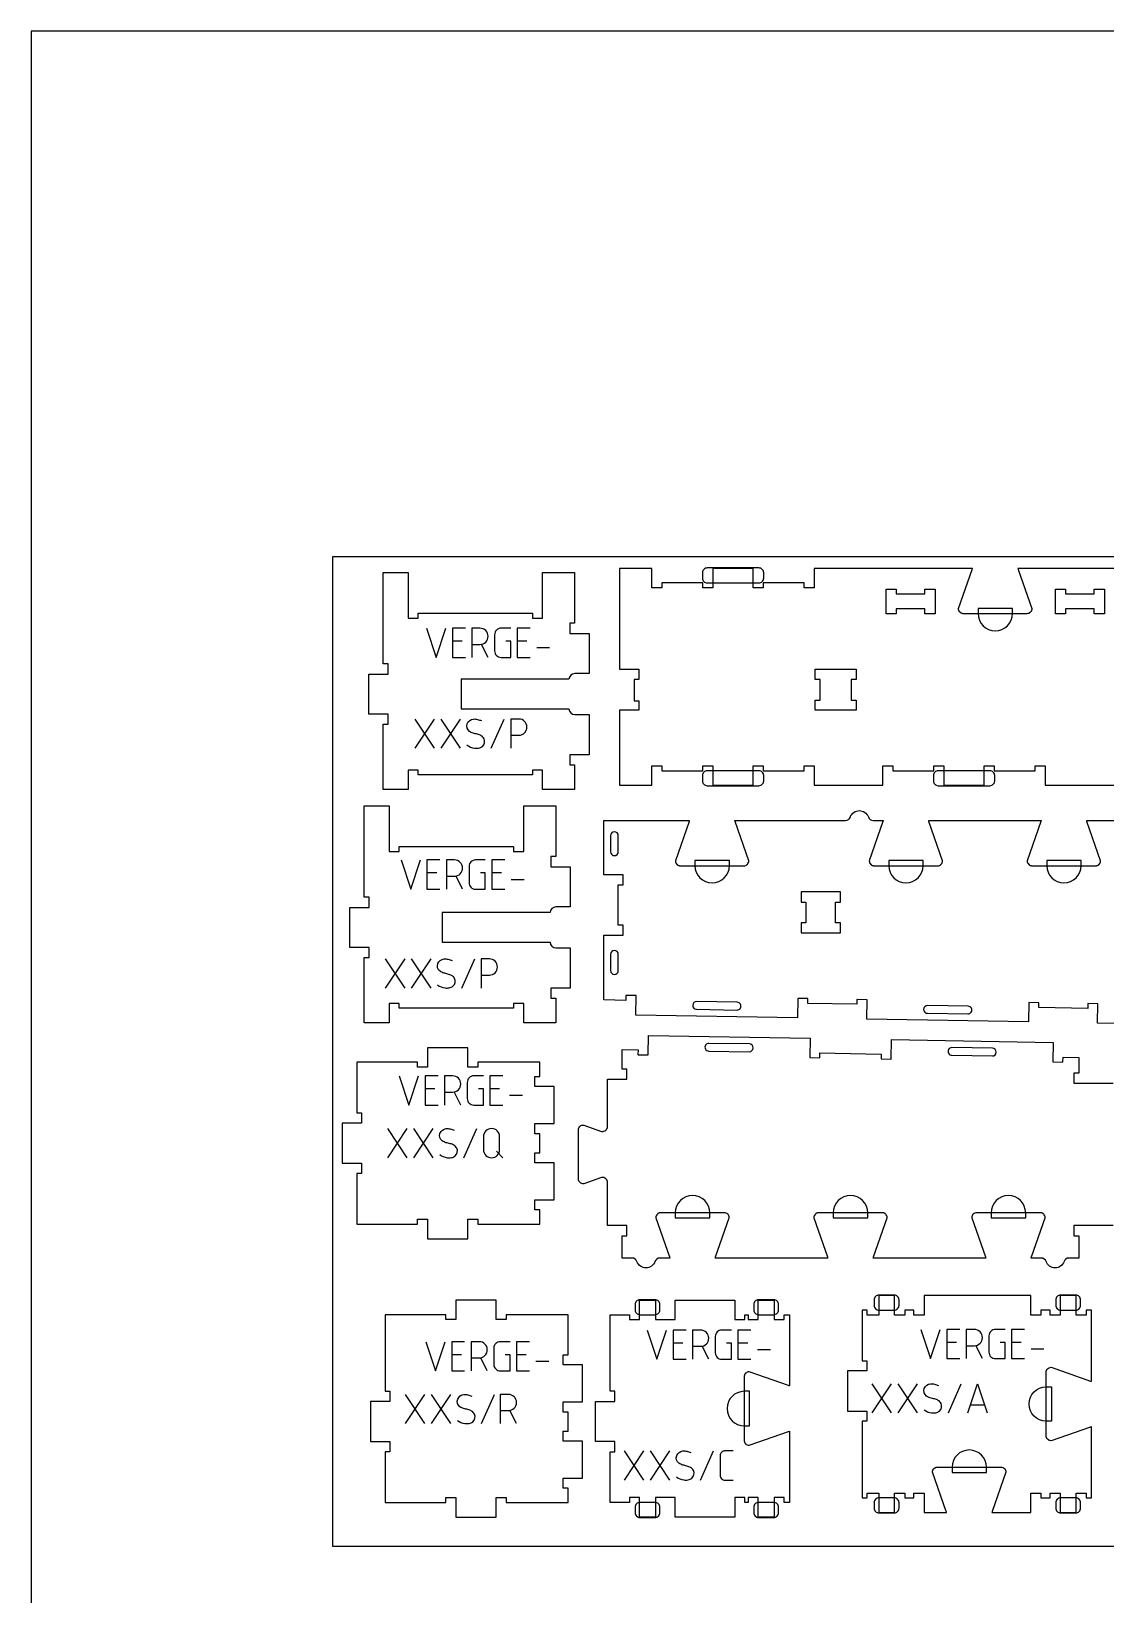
# Model space of a CAD drawing. Extents: x 0 to 4485, y 0 to 14364.
# Drawn here: x 0 to 1326, y 9259 to 11187 of the extents above; entities that cross this region are included whole.
import ezdxf

# ---------------------------------------------------------------- set-up
doc = ezdxf.new("R2010")
doc.units = 0
for name, color, linetype in [('0_SHEET_SPRUCEPLY_2440X122', 1, 'CONTINUOUS'), ('1_ANYTOOL_1MMDEEP_LABELS_S', 2, 'CONTINUOUS'), ('3_ANYTOOL_CUTTHROUGH_INSID', 4, 'CONTINUOUS'), ('4_ANYTOOL_CUTTHROUGH_OUTSI', 5, 'CONTINUOUS'), ('5_ANYTOOL_HALF_MILL_9MM_IN', 3, 'CONTINUOUS'), ('DONOTCUT', 7, 'CONTINUOUS')]:
    doc.layers.add(name, color=color, linetype=linetype)

msp = doc.modelspace()

# ---------------------------------------------------------------- linework, layer by layer
at = {"layer": '0_SHEET_SPRUCEPLY_2440X122'}
msp.add_lwpolyline([(371.7, 10538.9), (371.7, 9318.9), (2811.7, 9318.9), (2811.7, 10538.9)], close=True, dxfattribs=at)
at = {"layer": '1_ANYTOOL_1MMDEEP_LABELS_S', "color": 2}
for points in [[(487.6, 10450.8), (499.6, 10414.8), (511.6, 10450.8)], [(535.6, 10450.8), (519.6, 10450.8), (519.6, 10414.8), (535.6, 10414.8)], [(615.6, 10450.8), (599.6, 10450.8), (599.6, 10414.8), (615.6, 10414.8)], [(531.6, 10434.8), (519.6, 10434.8)], [(563.6, 10414.8), (555.5, 10430.9)], [(611.6, 10434.8), (599.6, 10434.8)], [(623.6, 10426.8), (639.6, 10426.8)], [(497.6, 10302.8), (473.6, 10338.8)], [(473.6, 10302.8), (497.6, 10338.8)], [(529.6, 10302.8), (505.6, 10338.8)], [(505.6, 10302.8), (529.6, 10338.8)], [(567.6, 10302.8), (583.6, 10338.8)], [(456.2, 10165), (468.2, 10129), (480.2, 10165)], [(504.2, 10165), (488.2, 10165), (488.2, 10129), (504.2, 10129)], [(584.2, 10165), (568.2, 10165), (568.2, 10129), (584.2, 10129)], [(500.2, 10149), (488.2, 10149)], [(532.2, 10129), (524.1, 10145.2)], [(580.2, 10149), (568.2, 10149)], [(592.2, 10141), (608.2, 10141)], [(461.2, 10007), (437.2, 10043)], [(437.2, 10007), (461.2, 10043)], [(493.2, 10007), (469.2, 10043)], [(469.2, 10007), (493.2, 10043)], [(531.2, 10007), (547.2, 10043)], [(453.9, 9898.8), (465.9, 9862.8), (477.9, 9898.8)], [(501.9, 9898.8), (485.9, 9898.8), (485.9, 9862.8), (501.9, 9862.8)], [(581.9, 9898.8), (565.9, 9898.8), (565.9, 9862.8), (581.9, 9862.8)], [(497.9, 9882.8), (485.9, 9882.8)], [(529.9, 9862.8), (521.8, 9879)], [(577.9, 9882.8), (565.9, 9882.8)], [(589.9, 9874.8), (605.9, 9874.8)], [(439.9, 9797.8), (463.9, 9833.8)], [(463.9, 9797.8), (439.9, 9833.8)], [(471.9, 9797.8), (495.9, 9833.8)], [(495.9, 9797.8), (471.9, 9833.8)], [(533.9, 9797.8), (549.9, 9833.8)], [(581.9, 9797.8), (573.9, 9805.8)], [(759.9, 9585.3), (771.9, 9549.3), (783.9, 9585.3)], [(807.9, 9585.3), (791.9, 9585.3), (791.9, 9549.3), (807.9, 9549.3)], [(887.9, 9585.3), (871.9, 9585.3), (871.9, 9549.3), (887.9, 9549.3)], [(1097.5, 9586.1), (1109.5, 9550.1), (1121.5, 9586.1)], [(1145.5, 9586.1), (1129.5, 9586.1), (1129.5, 9550.1), (1145.5, 9550.1)], [(1225.5, 9586.1), (1209.5, 9586.1), (1209.5, 9550.1), (1225.5, 9550.1)], [(486.7, 9571), (498.7, 9535), (510.7, 9571)], [(534.7, 9571), (518.7, 9571), (518.7, 9535), (534.7, 9535)], [(614.7, 9571), (598.7, 9571), (598.7, 9535), (614.7, 9535)], [(803.9, 9569.3), (791.9, 9569.3)], [(835.9, 9549.3), (827.8, 9565.5)], [(883.9, 9569.3), (871.9, 9569.3)], [(1141.5, 9570.1), (1129.5, 9570.1)], [(1173.5, 9550.1), (1165.4, 9566.3)], [(1221.5, 9570.1), (1209.5, 9570.1)], [(530.7, 9555), (518.7, 9555)], [(562.7, 9535), (554.6, 9551.2)], [(610.7, 9555), (598.7, 9555)], [(622.7, 9547), (638.7, 9547)], [(895.9, 9561.3), (911.9, 9561.3)], [(1233.5, 9562.1), (1249.5, 9562.1)], [(461.7, 9470), (485.7, 9506)], [(485.7, 9470), (461.7, 9506)], [(493.7, 9470), (517.7, 9506)], [(517.7, 9470), (493.7, 9506)], [(555.7, 9470), (571.7, 9506)], [(1037.5, 9483.1), (1061.5, 9519.1)], [(1061.5, 9483.1), (1037.5, 9519.1)], [(1069.5, 9483.1), (1093.5, 9519.1)], [(1093.5, 9483.1), (1069.5, 9519.1)], [(1131.5, 9483.1), (1147.5, 9519.1)], [(1155.5, 9483.1), (1167.5, 9519.1), (1179.5, 9483.1)], [(598.7, 9470), (590.6, 9486.2)], [(1158.8, 9493.1), (1176.1, 9493.1)], [(755.9, 9400.3), (731.9, 9436.3)], [(731.9, 9400.3), (755.9, 9436.3)], [(787.9, 9400.3), (763.9, 9436.3)], [(763.9, 9400.3), (787.9, 9436.3)], [(825.9, 9400.3), (841.9, 9436.3)]]:
    msp.add_lwpolyline(points, dxfattribs=at)
for points in [[(543.6, 10430.8), (553.6, 10430.8, 1), (553.6, 10450.8), (543.6, 10450.8), (543.6, 10414.8)], [(591.6, 10450.8), (579.6, 10450.8, 0.414214), (571.6, 10442.8), (571.6, 10422.8, 0.414214), (579.6, 10414.8), (591.6, 10414.8), (591.6, 10434.8), (585.6, 10434.8)], [(537.6, 10306.8, 0.136555), (546.9, 10302.9, 0.071716), (552, 10303, 0.133522), (556.6, 10305.1, 0.344001), (558.7, 10314.5, 0.153745), (555.2, 10318.2, 0.071568), (550.5, 10320.1, -0.00912), (545.3, 10321.3, -0.090615), (540.8, 10323.5, -0.340346), (538, 10332.9, -0.284273), (545.7, 10338.8, -0.092596), (550.7, 10338.3, -0.017533), (555.6, 10336.8)], [(591.6, 10318.8), (601.6, 10318.8, 1), (601.6, 10338.8), (591.6, 10338.8), (591.6, 10302.8)], [(512.2, 10145), (522.2, 10145, 1), (522.2, 10165), (512.2, 10165), (512.2, 10129)], [(560.2, 10165), (548.2, 10165, 0.414214), (540.2, 10157), (540.2, 10137, 0.414214), (548.2, 10129), (560.2, 10129), (560.2, 10149), (554.2, 10149)], [(501.2, 10011, 0.136555), (510.5, 10007.2, 0.071716), (515.6, 10007.3, 0.133522), (520.3, 10009.4, 0.344001), (522.3, 10018.8, 0.153745), (518.8, 10022.5, 0.071568), (514.1, 10024.3, -0.00912), (509, 10025.6, -0.090615), (504.4, 10027.8, -0.340346), (501.6, 10037.2, -0.284273), (509.3, 10043, -0.092596), (514.3, 10042.6, -0.017533), (519.2, 10041)], [(555.2, 10023), (565.2, 10023, 1), (565.2, 10043), (555.2, 10043), (555.2, 10007)], [(509.9, 9878.8), (519.9, 9878.8, 1), (519.9, 9898.8), (509.9, 9898.8), (509.9, 9862.8)], [(557.9, 9898.8), (545.9, 9898.8, 0.414214), (537.9, 9890.8), (537.9, 9870.8, 0.414214), (545.9, 9862.8), (557.9, 9862.8), (557.9, 9882.8), (551.9, 9882.8)], [(503.9, 9801.8, 0.136555), (513.2, 9797.9, 0.071716), (518.3, 9798, 0.133522), (523, 9800.1, 0.344001), (525, 9809.5, 0.153745), (521.5, 9813.3, 0.071568), (516.8, 9815.1, -0.00912), (511.7, 9816.4, -0.090615), (507.1, 9818.5, -0.340346), (504.3, 9827.9, -0.284273), (512, 9833.8, -0.092596), (517, 9833.3, -0.017533), (521.9, 9831.8)], [(815.9, 9565.3), (825.9, 9565.3, 1), (825.9, 9585.3), (815.9, 9585.3), (815.9, 9549.3)], [(863.9, 9585.3), (851.9, 9585.3, 0.414214), (843.9, 9577.3), (843.9, 9557.3, 0.414214), (851.9, 9549.3), (863.9, 9549.3), (863.9, 9569.3), (857.9, 9569.3)], [(1153.5, 9566.1), (1163.5, 9566.1, 1), (1163.5, 9586.1), (1153.5, 9586.1), (1153.5, 9550.1)], [(1201.5, 9586.1), (1189.5, 9586.1, 0.414214), (1181.5, 9578.1), (1181.5, 9558.1, 0.414214), (1189.5, 9550.1), (1201.5, 9550.1), (1201.5, 9570.1), (1195.5, 9570.1)], [(542.7, 9551), (552.7, 9551, 1), (552.7, 9571), (542.7, 9571), (542.7, 9535)], [(590.7, 9571), (578.7, 9571, 0.414214), (570.7, 9563), (570.7, 9543, 0.414214), (578.7, 9535), (590.7, 9535), (590.7, 9555), (584.7, 9555)], [(525.7, 9474, 0.136555), (535, 9470.1, 0.071716), (540.1, 9470.2, 0.133522), (544.8, 9472.3, 0.344001), (546.8, 9481.7, 0.153745), (543.3, 9485.5, 0.071568), (538.6, 9487.3, -0.00912), (533.5, 9488.6, -0.090615), (528.9, 9490.7, -0.340346), (526.1, 9500.1, -0.284273), (533.8, 9506, -0.092596), (538.8, 9505.5, -0.017533), (543.7, 9504)], [(578.7, 9486), (588.7, 9486, 1), (588.7, 9506), (578.7, 9506), (578.7, 9470)], [(1101.5, 9487.1, 0.136555), (1110.7, 9483.3, 0.071716), (1115.9, 9483.4, 0.133522), (1120.5, 9485.5, 0.344001), (1122.5, 9494.9, 0.153745), (1119.1, 9498.6, 0.071568), (1114.3, 9500.4, -0.00912), (1109.2, 9501.7, -0.090615), (1104.6, 9503.9, -0.340346), (1101.8, 9513.3, -0.284273), (1109.5, 9519.1, -0.092596), (1114.5, 9518.7, -0.017533), (1119.5, 9517.1)], [(795.9, 9404.3, 0.136555), (805.2, 9400.5, 0.071716), (810.3, 9400.6, 0.133522), (815, 9402.7, 0.344001), (817, 9412.1, 0.153745), (813.5, 9415.8, 0.071568), (808.8, 9417.6, -0.00912), (803.7, 9418.9, -0.090615), (799.1, 9421.1, -0.340346), (796.3, 9430.5, -0.284273), (804, 9436.4, -0.092596), (809, 9435.9, -0.017533), (813.9, 9434.3)], [(865.9, 9436.3), (855.9, 9436.3, 0.414214), (849.9, 9430.3), (849.9, 9406.3, 0.414214), (855.9, 9400.3), (865.9, 9400.3)]]:
    msp.add_lwpolyline(points, format="xyb", dxfattribs=at)
msp.add_lwpolyline([(557.9, 9807.8, 1), (577.9, 9807.8), (577.9, 9823.8, 1), (557.9, 9823.8)], format="xyb", close=True, dxfattribs=at)
at = {"layer": '3_ANYTOOL_CUTTHROUGH_INSID'}
for points in [[(1067.1, 10493.1), (1102.6, 10493.1), (1102.6, 10499.1), (1115.1, 10499.1), (1115.1, 10468.6), (1102.6, 10468.6), (1102.6, 10474.6), (1067.1, 10474.6), (1067.1, 10468.6), (1054.6, 10468.6), (1054.6, 10499.1), (1067.1, 10499.1)], [(1276, 10493.1), (1311.5, 10493.1), (1311.5, 10499.1), (1324, 10499.1), (1324, 10468.6), (1311.5, 10468.6), (1311.5, 10474.6), (1276, 10474.6), (1276, 10468.6), (1263.5, 10468.6), (1263.5, 10499.1), (1276, 10499.1)], [(1011.7, 10387.6), (1011.7, 10362.1), (1017.7, 10362.1), (1017.7, 10349.6), (967.2, 10349.6), (967.2, 10362.1), (973.2, 10362.1), (973.2, 10387.6), (967.2, 10387.6), (967.2, 10400.1), (1017.7, 10400.1), (1017.7, 10387.6)], [(955.8, 10087.6), (949.8, 10087.6), (949.8, 10075.1), (998.3, 10075.1), (998.3, 10087.6), (992.3, 10087.6), (992.3, 10113.1), (998.3, 10113.1), (998.3, 10125.6), (949.8, 10125.6), (949.8, 10113.1), (955.8, 10113.1)]]:
    msp.add_lwpolyline(points, close=True, dxfattribs=at)
for points in [[(714.8, 10175.1, 1), (724.3, 10175.1), (724.3, 10195.1, 1), (714.8, 10195.1)], [(714.8, 10048.6), (714.8, 10028.6, 1), (724.3, 10028.6), (724.3, 10048.6, 1)], [(820.7, 9980.9), (870.7, 9980, 1), (870.9, 9989.5), (820.9, 9990.4, 1)], [(1105.7, 9975.9), (1155.6, 9975.1, 1), (1155.8, 9984.6), (1105.8, 9985.4, 1)], [(886, 9938.1), (836, 9938.9, 1), (835.8, 9929.4), (885.8, 9928.6, 1)], [(1185.9, 9932.8), (1135.9, 9933.7, 1), (1135.8, 9924.2), (1185.8, 9923.3, 1)]]:
    msp.add_lwpolyline(points, format="xyb", close=True, dxfattribs=at)
at = {"layer": '4_ANYTOOL_CUTTHROUGH_OUTSI'}
for points in [[(670.7, 10394.8, 0.404147), (663.4, 10387.8), (530.4, 10387.8), (530.4, 10387.6), (530.4, 10351.6), (530.4, 10351.3), (663.4, 10351.3), (663.4, 10351.3, 0.404147), (670.7, 10344.3), (688.4, 10344.3), (688.4, 10294.8), (664.4, 10294.8), (664.4, 10294.6), (664.4, 10282.6), (664.4, 10282.3), (670.4, 10282.3), (670.4, 10251.8), (630.9, 10251.8), (630.9, 10275.6), (630.9, 10275.8), (618.4, 10275.8), (618.4, 10275.6), (618.4, 10269.8), (477.4, 10269.8), (477.4, 10275.8), (464.9, 10275.8), (464.9, 10275.6), (464.9, 10251.8), (434.3, 10251.8), (434.3, 10332.3), (440.3, 10332.3), (440.3, 10332.6), (440.3, 10344.6), (440.3, 10344.8), (416.3, 10344.8), (416.3, 10394.3), (440.3, 10394.3), (440.3, 10406.6), (440.3, 10406.8), (434.3, 10406.8), (434.3, 10519.3), (464.9, 10519.3), (464.9, 10463.6), (464.9, 10463.3), (477.4, 10463.3), (477.4, 10469.3), (618.4, 10469.3), (618.4, 10463.6), (618.4, 10463.3), (618.7, 10463.3), (630.7, 10463.3), (630.9, 10463.3), (630.9, 10463.6), (630.9, 10519.3), (670.4, 10519.3), (670.4, 10456.8), (664.4, 10456.8), (664.4, 10444.3), (688.4, 10444.3), (688.4, 10394.8), (670.7, 10394.8)], [(647.3, 10107.1, 0.404147), (640.1, 10100.1), (507.1, 10100.1), (507.1, 10063.6), (640.1, 10063.6), (640.1, 10063.6, 0.404147), (647.3, 10056.6), (665.1, 10056.6), (665.1, 10007.1), (641.1, 10007.1), (641.1, 10006.8), (641.1, 9994.8), (641.1, 9994.6), (647.1, 9994.6), (647.1, 9964.1), (607.6, 9964.1), (607.6, 9987.8), (607.6, 9988.1), (595.1, 9988.1), (595.1, 9982.1), (454, 9982.1), (454, 9987.8), (454, 9988.1), (441.5, 9988.1), (441.5, 9987.8), (441.5, 9964.1), (410.9, 9964.1), (410.9, 10044.6), (416.9, 10044.6), (416.9, 10044.8), (416.9, 10056.8), (416.9, 10057.1), (392.9, 10057.1), (392.9, 10106.6), (416.9, 10106.6), (416.9, 10106.8), (416.9, 10118.8), (416.9, 10119.1), (410.9, 10119.1), (410.9, 10231.6), (441.5, 10231.6), (441.5, 10175.8), (441.5, 10175.6), (454, 10175.6), (454, 10181.6), (595.1, 10181.6), (595.1, 10175.6), (595.3, 10175.6), (607.3, 10175.6), (607.6, 10175.6), (607.6, 10231.6), (647.1, 10231.6), (647.1, 10169.1), (641.1, 10169.1), (641.1, 10168.8), (641.1, 10156.8), (641.1, 10156.6), (665.1, 10156.6), (665.1, 10107.1), (647.3, 10107.1)], [(794.5, 9354.8), (794.5, 9378.6), (794.5, 9378.8), (794.3, 9378.8), (770.3, 9378.8), (770, 9378.8), (770, 9354.8), (750.5, 9354.8), (750.5, 9378.8), (738, 9378.8), (738, 9378.6), (738, 9372.8), (714.1, 9372.8), (714.1, 9435.3), (720.1, 9435.3), (720.1, 9447.8), (696.1, 9447.8), (696.1, 9497.3), (720.1, 9497.3), (720.1, 9509.8), (714.1, 9509.8), (714.1, 9604.3), (738, 9604.3), (738, 9598.3), (750.5, 9598.3), (750.5, 9622.3), (770, 9622.3), (770, 9598.3), (770.3, 9598.3), (794.3, 9598.3), (794.5, 9598.3), (794.5, 9598.6), (794.5, 9622.3), (868, 9622.3), (868, 9598.6), (868, 9598.3), (880.5, 9598.3), (880.5, 9604.3), (884.5, 9604.3), (884.5, 9598.6), (884.5, 9598.3), (897, 9598.3), (897, 9598.6), (897, 9622.3), (916.5, 9622.3), (916.5, 9598.6), (916.5, 9598.3), (929, 9598.3), (929, 9598.6), (929, 9604.3), (935.5, 9604.3), (935.5, 9516.7), (935.5, 9516.7, -0.061485), (934.1, 9516.9), (885.8, 9533.8), (885.8, 9533.8), (885.7, 9533.8), (885.7, 9533.8, 0.198912), (881.3, 9532), (881.2, 9531.9), (881.1, 9531.8), (881, 9531.7), (880.9, 9531.6), (880.8, 9531.4), (880.7, 9531.3), (880.6, 9531.2), (880.6, 9531.1), (880.5, 9530.9), (880.4, 9530.8), (880.3, 9530.7), (880.2, 9530.5), (880.2, 9530.4), (880.1, 9530.3), (880, 9530.1), (880, 9530), (879.9, 9529.8), (879.9, 9529.7), (879.8, 9529.5), (879.8, 9529.4), (879.7, 9529.2), (879.7, 9529.1), (879.6, 9528.9), (879.6, 9528.8), (879.6, 9528.6), (879.6, 9528.5), (879.5, 9528.3), (879.5, 9528.2), (879.5, 9528), (879.5, 9527.9), (879.5, 9527.7), (879.5, 9527.6), (879.5, 9449.6), (879.5, 9449.4), (879.5, 9449.3), (879.5, 9449.1), (879.5, 9449), (879.5, 9448.8), (879.6, 9448.7), (879.6, 9448.5), (879.6, 9448.4), (879.6, 9448.2), (879.7, 9448.1), (879.7, 9447.9), (879.8, 9447.8), (879.8, 9447.6), (879.9, 9447.5), (879.9, 9447.3), (880, 9447.2), (880, 9447), (880.1, 9446.9), (880.2, 9446.8), (880.2, 9446.6), (880.3, 9446.5), (880.4, 9446.4), (880.5, 9446.2), (880.6, 9446.1), (880.6, 9446), (880.7, 9445.8), (880.8, 9445.7), (880.9, 9445.6), (881, 9445.5), (881.1, 9445.4), (881.2, 9445.3), (881.3, 9445.2, 0.198912), (885.7, 9443.3), (885.8, 9443.3), (885.8, 9443.3), (934.1, 9460.2), (934.1, 9460.2, -0.061485), (935.5, 9460.5), (935.5, 9372.8), (929, 9372.8), (929, 9378.6), (929, 9378.8), (916.5, 9378.8), (916.5, 9378.6), (916.5, 9354.8), (897, 9354.8), (897, 9378.6), (897, 9378.8), (884.5, 9378.8), (884.5, 9372.8), (880.5, 9372.8), (880.5, 9378.8), (868, 9378.8), (868, 9378.6), (868, 9354.8), (794.5, 9354.8)], [(1101.6, 9627.9), (1101.6, 9604.2), (1101.6, 9603.9), (1089.1, 9603.9), (1089.1, 9609.9), (1077.6, 9609.9), (1077.6, 9604.2), (1077.6, 9603.9), (1065.1, 9603.9), (1065.1, 9604.2), (1065.1, 9627.9), (1045.6, 9627.9), (1045.6, 9604.2), (1045.6, 9603.9), (1031.5, 9603.9), (1031.5, 9604.2), (1031.5, 9609.9), (1025, 9609.9), (1025, 9547.4), (1031, 9547.4), (1031, 9547.2), (1031, 9535.2), (1031, 9534.9), (1007, 9534.9), (1007, 9485.4), (1031, 9485.4), (1031, 9485.2), (1031, 9473.2), (1031, 9472.9), (1025, 9472.9), (1025, 9378.4), (1031.5, 9378.4), (1031.5, 9384.2), (1031.5, 9384.4), (1045.6, 9384.4), (1045.6, 9384.2), (1045.6, 9360.4), (1065.1, 9360.4), (1065.1, 9384.2), (1065.1, 9384.4), (1077.6, 9384.4), (1077.6, 9384.2), (1077.6, 9378.4), (1089.1, 9378.4), (1089.1, 9384.4), (1101.6, 9384.4), (1101.6, 9384.2), (1101.6, 9360.4), (1129.1, 9360.4, 0.061485), (1128.9, 9361.8), (1112, 9410.1), (1112, 9410.1), (1112, 9410.2, -0.198912), (1113.8, 9414.6), (1113.9, 9414.7), (1114, 9414.8), (1114.1, 9414.9), (1114.2, 9415), (1114.4, 9415.1), (1114.5, 9415.2), (1114.6, 9415.3), (1114.7, 9415.4), (1114.9, 9415.4), (1115, 9415.5), (1115.1, 9415.6), (1115.3, 9415.7), (1115.4, 9415.7), (1115.5, 9415.8), (1115.7, 9415.9), (1115.8, 9415.9), (1116, 9416), (1116.1, 9416.1), (1116.3, 9416.1), (1116.4, 9416.1), (1116.6, 9416.2), (1116.7, 9416.2), (1116.9, 9416.3), (1117, 9416.3), (1117.2, 9416.3), (1117.3, 9416.3), (1117.5, 9416.4), (1117.6, 9416.4), (1117.8, 9416.4), (1117.9, 9416.4), (1118.1, 9416.4), (1118.2, 9416.4), (1196.2, 9416.4, -0.414214), (1202.5, 9410.2), (1202.5, 9410.1), (1202.4, 9410.1), (1185.5, 9361.8, 0.061485), (1185.3, 9360.4), (1233.1, 9360.4), (1233.1, 9384.2), (1233.1, 9384.4), (1245.6, 9384.4), (1245.6, 9378.4), (1257.1, 9378.4), (1257.1, 9384.4), (1269.6, 9384.4), (1269.6, 9384.2), (1269.6, 9360.4), (1289.1, 9360.4), (1289.1, 9384.2), (1289.1, 9384.4), (1301.6, 9384.4), (1301.6, 9378.4), (1308.1, 9378.4), (1308.1, 9466.1, 0.061485), (1306.7, 9465.8), (1258.4, 9448.9), (1258.3, 9448.9), (1258.3, 9448.9, -0.198912), (1253.9, 9450.7), (1253.8, 9450.9), (1253.7, 9451), (1253.6, 9451.1), (1253.5, 9451.2), (1253.4, 9451.3), (1253.3, 9451.4), (1253.2, 9451.6), (1253.1, 9451.7), (1253, 9451.8), (1252.9, 9451.9), (1252.9, 9452.1), (1252.8, 9452.2), (1252.7, 9452.4), (1252.7, 9452.5), (1252.6, 9452.6), (1252.5, 9452.8), (1252.5, 9452.9), (1252.4, 9453.1), (1252.4, 9453.2), (1252.3, 9453.4), (1252.3, 9453.5), (1252.2, 9453.7), (1252.2, 9453.8), (1252.2, 9454), (1252.1, 9454.1), (1252.1, 9454.3), (1252.1, 9454.4), (1252.1, 9454.6), (1252.1, 9454.7), (1252.1, 9454.9), (1252.1, 9455), (1252.1, 9455.2), (1252.1, 9533.2), (1252.1, 9533.3), (1252.1, 9533.5), (1252.1, 9533.6), (1252.1, 9533.8), (1252.1, 9533.9), (1252.1, 9534.1), (1252.1, 9534.2), (1252.2, 9534.4), (1252.2, 9534.5), (1252.2, 9534.7), (1252.3, 9534.8), (1252.3, 9535), (1252.4, 9535.1), (1252.4, 9535.3), (1252.5, 9535.4), (1252.5, 9535.6), (1252.6, 9535.7), (1252.7, 9535.8), (1252.7, 9536), (1252.8, 9536.1), (1252.9, 9536.3), (1252.9, 9536.4), (1253, 9536.5), (1253.1, 9536.6), (1253.2, 9536.8), (1253.3, 9536.9), (1253.4, 9537), (1253.5, 9537.1), (1253.6, 9537.3), (1253.7, 9537.4), (1253.8, 9537.5), (1253.9, 9537.6, -0.198912), (1258.3, 9539.4), (1258.3, 9539.4), (1258.4, 9539.4), (1306.7, 9522.5, 0.061485), (1308.1, 9522.3), (1308.1, 9609.9), (1301.6, 9609.9), (1301.6, 9603.9), (1289.1, 9603.9), (1289.1, 9604.2), (1289.1, 9627.9), (1269.6, 9627.9), (1269.6, 9604.2), (1269.6, 9603.9), (1257.1, 9603.9), (1257.1, 9609.9), (1245.6, 9609.9), (1245.6, 9603.9), (1233.1, 9603.9), (1233.1, 9604.2), (1233.1, 9627.9)]]:
    msp.add_lwpolyline(points, format="xyb", close=True, dxfattribs=at)
for points in [[(1370.1, 10524.6), (1217.4, 10524.6, 0.061485), (1217.7, 10523.2), (1234.5, 10475), (1234.6, 10474.9), (1234.6, 10474.9), (1234.6, 10474.9, -0.414214), (1228.3, 10468.6), (1150.3, 10468.6), (1150.2, 10468.6), (1150, 10468.6), (1149.9, 10468.7), (1149.7, 10468.7), (1149.6, 10468.7), (1149.4, 10468.7), (1149.3, 10468.7), (1149.1, 10468.8), (1149, 10468.8), (1148.8, 10468.8), (1148.7, 10468.9), (1148.5, 10468.9), (1148.4, 10469), (1148.2, 10469), (1148.1, 10469.1), (1147.9, 10469.1), (1147.8, 10469.2), (1147.6, 10469.2), (1147.5, 10469.3), (1147.4, 10469.4), (1147.2, 10469.5), (1147.1, 10469.5), (1147, 10469.6), (1146.8, 10469.7), (1146.7, 10469.8), (1146.6, 10469.9), (1146.5, 10470), (1146.3, 10470.1), (1146.2, 10470.2), (1146.1, 10470.3), (1146, 10470.4), (1145.9, 10470.5, -0.198912), (1144.1, 10474.9), (1144.1, 10474.9), (1144.1, 10475), (1161, 10523.2), (1161, 10523.2, 0.061485), (1161.2, 10524.6), (966.1, 10524.6), (966.1, 10500.9), (966.1, 10500.6), (953.6, 10500.6), (953.6, 10506.6), (903.1, 10506.6), (903.1, 10500.9), (903.1, 10500.6), (890.6, 10500.6), (890.6, 10500.9), (890.6, 10524.6), (841.1, 10524.6), (841.1, 10500.6), (828.6, 10500.6), (828.6, 10506.6), (778.1, 10506.6), (778.1, 10500.6), (765.6, 10500.6), (765.6, 10524.6), (725.8, 10524.6), (725.8, 10400.1), (749.8, 10400.1), (749.8, 10399.9), (749.8, 10387.9), (749.8, 10387.6), (743.8, 10387.6), (743.8, 10361.1), (749.8, 10361.1), (749.8, 10349.6), (725.8, 10349.6), (725.8, 10257.1), (765.6, 10257.1), (765.6, 10281.1), (778.1, 10281.1), (778.1, 10275.1), (828.6, 10275.1), (828.6, 10281.1), (841.1, 10281.1), (841.1, 10280.9), (841.1, 10257.1), (890.6, 10257.1), (890.6, 10280.9), (890.6, 10281.1), (903.1, 10281.1), (903.1, 10275.1), (953.6, 10275.1), (953.6, 10281.1), (966.1, 10281.1), (966.1, 10280.9), (966.1, 10257.1), (1050.6, 10257.1), (1050.6, 10281.1), (1063.1, 10281.1), (1063.1, 10280.9), (1063.1, 10275.1), (1113.6, 10275.1), (1113.6, 10281.1), (1126.1, 10281.1), (1126.1, 10280.9), (1126.1, 10257.1), (1175.6, 10257.1), (1175.6, 10280.9), (1175.6, 10281.1), (1188.1, 10281.1), (1188.1, 10275.1), (1238.6, 10275.1), (1238.6, 10280.9), (1238.6, 10281.1), (1251.1, 10281.1), (1251.1, 10280.9), (1251.1, 10257.1), (1335.6, 10257.1)], [(1515.2, 9960.3), (1315.7, 9963.8), (1316.1, 9987.5), (1316.1, 9987.8), (1315.9, 9987.8), (1303.9, 9988), (1303.6, 9988), (1303.5, 9982), (1243, 9983), (1243.2, 9989), (1230.7, 9989.3), (1230.6, 9989), (1230.2, 9965.3), (1030.8, 9968.7), (1031.2, 9992.5), (1031.2, 9992.7), (1030.9, 9992.7), (1018.9, 9992.9), (1018.7, 9993), (1018.7, 9992.7), (1018.6, 9987), (958.1, 9988), (958.2, 9993.8), (958.2, 9994), (957.9, 9994), (945.9, 9994.2), (945.7, 9994.2), (945.7, 9994), (945.3, 9970.2), (745.8, 9973.7), (746.2, 9997.5), (746.2, 9997.7), (733.7, 9997.9), (733.6, 9991.9), (706.3, 9992.4), (706.3, 10072.3), (730.3, 10072.3), (730.3, 10084.8), (724.3, 10084.8), (724.3, 10134.3), (730.3, 10134.3), (730.3, 10146.8), (706.3, 10146.8), (706.3, 10213.8), (812, 10213.8), (812, 10213.8, -0.061485), (811.7, 10212.4), (794.8, 10164.1), (794.8, 10164.1), (794.8, 10164.1), (794.8, 10164.1, 0.198912), (796.6, 10159.6), (796.7, 10159.5), (796.9, 10159.4), (797, 10159.3), (797.1, 10159.2), (797.2, 10159.1), (797.3, 10159), (797.5, 10159), (797.6, 10158.9), (797.7, 10158.8), (797.8, 10158.7), (798, 10158.6), (798.1, 10158.5), (798.2, 10158.5), (798.4, 10158.4), (798.5, 10158.3), (798.7, 10158.3), (798.8, 10158.2), (799, 10158.2), (799.1, 10158.1), (799.3, 10158.1), (799.4, 10158), (799.6, 10158), (799.7, 10158), (799.9, 10157.9), (800, 10157.9), (800.2, 10157.9), (800.3, 10157.9), (800.5, 10157.8), (800.6, 10157.8), (800.8, 10157.8), (800.9, 10157.8), (801.1, 10157.8), (879.1, 10157.8, 0.414214), (885.3, 10164.1), (885.3, 10164.1), (885.3, 10164.1), (868.4, 10212.4), (868.4, 10212.4, -0.061485), (868.2, 10213.8), (1004.7, 10213.8, 0.317837), (1010.6, 10218, -0.707107), (1032.8, 10218, 0.317837), (1038.7, 10213.8), (1051.1, 10213.8, -0.061485), (1050.8, 10212.4), (1033.9, 10164.1), (1033.9, 10164.1), (1033.9, 10164.1), (1033.9, 10164.1, 0.198912), (1035.7, 10159.6), (1035.8, 10159.5), (1036, 10159.4), (1036.1, 10159.3), (1036.2, 10159.2), (1036.3, 10159.1), (1036.4, 10159), (1036.6, 10159), (1036.7, 10158.9), (1036.8, 10158.8), (1036.9, 10158.7), (1037.1, 10158.6), (1037.2, 10158.5), (1037.3, 10158.5), (1037.5, 10158.4), (1037.6, 10158.3), (1037.8, 10158.3), (1037.9, 10158.2), (1038.1, 10158.2), (1038.2, 10158.1), (1038.4, 10158.1), (1038.5, 10158), (1038.7, 10158), (1038.8, 10158), (1039, 10157.9), (1039.1, 10157.9), (1039.3, 10157.9), (1039.4, 10157.9), (1039.6, 10157.8), (1039.7, 10157.8), (1039.9, 10157.8), (1040, 10157.8), (1040.2, 10157.8), (1118.2, 10157.8, 0.414214), (1124.4, 10164.1), (1124.4, 10164.1), (1124.4, 10164.1), (1107.5, 10212.4), (1107.5, 10212.4, -0.061485), (1107.3, 10213.8), (1246, 10213.8, -0.061485), (1245.7, 10212.4), (1228.8, 10164.1), (1228.8, 10164.1), (1228.8, 10164.1), (1228.8, 10164.1, 0.198912), (1230.6, 10159.6), (1230.7, 10159.5), (1230.9, 10159.4), (1231, 10159.3), (1231.1, 10159.2), (1231.2, 10159.1), (1231.3, 10159), (1231.5, 10159), (1231.6, 10158.9), (1231.7, 10158.8), (1231.8, 10158.7), (1232, 10158.6), (1232.1, 10158.5), (1232.2, 10158.5), (1232.4, 10158.4), (1232.5, 10158.3), (1232.7, 10158.3), (1232.8, 10158.2), (1233, 10158.2), (1233.1, 10158.1), (1233.3, 10158.1), (1233.4, 10158), (1233.6, 10158), (1233.7, 10158), (1233.9, 10157.9), (1234, 10157.9), (1234.2, 10157.9), (1234.3, 10157.9), (1234.5, 10157.8), (1234.6, 10157.8), (1234.8, 10157.8), (1234.9, 10157.8), (1235.1, 10157.8), (1313.1, 10157.8), (1313.2, 10157.8), (1313.4, 10157.8), (1313.5, 10157.8), (1313.7, 10157.8), (1313.8, 10157.9), (1314, 10157.9), (1314.1, 10157.9), (1314.3, 10157.9), (1314.4, 10158), (1314.6, 10158), (1314.7, 10158), (1314.9, 10158.1), (1315, 10158.1), (1315.2, 10158.2), (1315.3, 10158.2), (1315.5, 10158.3), (1315.6, 10158.3), (1315.7, 10158.4), (1315.9, 10158.5), (1316, 10158.5), (1316.1, 10158.6), (1316.3, 10158.7), (1316.4, 10158.8), (1316.5, 10158.9), (1316.7, 10159), (1316.8, 10159), (1316.9, 10159.1), (1317, 10159.2), (1317.2, 10159.3), (1317.3, 10159.4), (1317.4, 10159.5), (1317.5, 10159.6, 0.198912), (1319.3, 10164.1), (1319.3, 10164.1), (1319.3, 10164.1), (1302.4, 10212.4), (1302.4, 10212.4, -0.061485), (1302.2, 10213.8), (1440.9, 10213.8, -0.061485)], [(1335, 9714.1), (1286.5, 9714.1), (1286.5, 9701.6), (1292.5, 9701.6), (1292.5, 9674.1), (1280.1, 9674.1), (1280.1, 9674.1, 0.317837), (1274.2, 9669.9, -0.317837), (1263.2, 9662.1, -0.317837), (1252.1, 9669.9, 0.317837), (1246.2, 9674.1), (1233.8, 9674.1, -0.061485), (1234, 9675.5), (1250.9, 9723.8), (1250.9, 9723.8), (1250.9, 9723.9), (1250.9, 9723.9, 0.198912), (1249.1, 9728.3), (1249, 9728.4), (1248.9, 9728.5), (1248.8, 9728.6), (1248.6, 9728.7), (1248.5, 9728.8), (1248.4, 9728.9), (1248.3, 9729), (1248.2, 9729.1), (1248, 9729.1), (1247.9, 9729.2), (1247.8, 9729.3), (1247.6, 9729.4), (1247.5, 9729.4), (1247.4, 9729.5), (1247.2, 9729.6), (1247.1, 9729.6), (1246.9, 9729.7), (1246.8, 9729.7), (1246.6, 9729.8), (1246.5, 9729.8), (1246.3, 9729.9), (1246.2, 9729.9), (1246, 9730), (1245.9, 9730), (1245.7, 9730), (1245.6, 9730), (1245.4, 9730.1), (1245.3, 9730.1), (1245.1, 9730.1), (1245, 9730.1), (1244.8, 9730.1), (1244.7, 9730.1), (1166.7, 9730.1, 0.414214), (1160.4, 9723.9), (1160.4, 9723.8), (1160.4, 9723.8), (1177.3, 9675.5), (1177.3, 9675.5, -0.061485), (1177.6, 9674.1), (1038.9, 9674.1, -0.061485), (1039.1, 9675.5), (1056, 9723.8), (1056, 9723.8), (1056, 9723.9), (1056, 9723.9, 0.198912), (1054.2, 9728.3), (1054.1, 9728.4), (1054, 9728.5), (1053.9, 9728.6), (1053.7, 9728.7), (1053.6, 9728.8), (1053.5, 9728.9), (1053.4, 9729), (1053.3, 9729.1), (1053.1, 9729.1), (1053, 9729.2), (1052.9, 9729.3), (1052.7, 9729.4), (1052.6, 9729.4), (1052.5, 9729.5), (1052.3, 9729.6), (1052.2, 9729.6), (1052, 9729.7), (1051.9, 9729.7), (1051.7, 9729.8), (1051.6, 9729.8), (1051.4, 9729.9), (1051.3, 9729.9), (1051.1, 9730), (1051, 9730), (1050.8, 9730), (1050.7, 9730), (1050.5, 9730.1), (1050.4, 9730.1), (1050.2, 9730.1), (1050.1, 9730.1), (1049.9, 9730.1), (1049.8, 9730.1), (971.8, 9730.1), (971.6, 9730.1), (971.5, 9730.1), (971.3, 9730.1), (971.2, 9730.1), (971, 9730.1), (970.9, 9730), (970.7, 9730), (970.6, 9730), (970.4, 9730), (970.3, 9729.9), (970.1, 9729.9), (970, 9729.8), (969.8, 9729.8), (969.7, 9729.7), (969.5, 9729.7), (969.4, 9729.6), (969.2, 9729.6), (969.1, 9729.5), (969, 9729.4), (968.8, 9729.4), (968.7, 9729.3), (968.6, 9729.2), (968.4, 9729.1), (968.3, 9729.1), (968.2, 9729), (968, 9728.9), (967.9, 9728.8), (967.8, 9728.7), (967.7, 9728.6), (967.6, 9728.5), (967.5, 9728.4), (967.4, 9728.3, 0.198912), (965.5, 9723.9), (965.5, 9723.8), (965.5, 9723.8), (982.4, 9675.5), (982.4, 9675.5, -0.061485), (982.7, 9674.1), (844, 9674.1, -0.061485), (844.2, 9675.5), (861.1, 9723.8), (861.1, 9723.8), (861.1, 9723.9), (861.1, 9723.9, 0.414214), (854.9, 9730.1), (776.9, 9730.1), (776.7, 9730.1), (776.6, 9730.1), (776.4, 9730.1), (776.3, 9730.1), (776.1, 9730.1), (776, 9730), (775.8, 9730), (775.7, 9730), (775.5, 9730), (775.4, 9729.9), (775.2, 9729.9), (775.1, 9729.8), (774.9, 9729.8), (774.8, 9729.7), (774.6, 9729.7), (774.5, 9729.6), (774.3, 9729.6), (774.2, 9729.5), (774.1, 9729.4), (773.9, 9729.4), (773.8, 9729.3), (773.7, 9729.2), (773.5, 9729.1), (773.4, 9729.1), (773.3, 9729), (773.1, 9728.9), (773, 9728.8), (772.9, 9728.7), (772.8, 9728.6), (772.7, 9728.5), (772.6, 9728.4), (772.5, 9728.3, 0.198912), (770.6, 9723.9), (770.6, 9723.8), (770.6, 9723.8), (787.5, 9675.5), (787.5, 9675.5, -0.061485), (787.8, 9674.1), (775.4, 9674.1, 0.317837), (769.5, 9669.9, -0.707107), (747.3, 9669.9, 0.317837), (741.4, 9674.1), (729, 9674.1), (729, 9701.6), (735, 9701.6), (735, 9701.9), (735, 9713.9), (735, 9714.1), (734.8, 9714.1), (711, 9714.1), (711, 9767.3), (711, 9767.3), (711, 9767.4), (711, 9767.6), (711, 9767.8), (711, 9767.9), (711, 9768.1), (710.9, 9768.3), (710.9, 9768.4), (710.9, 9768.6), (710.8, 9768.8), (710.8, 9768.9), (710.8, 9769.1), (710.7, 9769.3), (710.6, 9769.4), (710.6, 9769.6), (710.5, 9769.8), (710.4, 9769.9), (710.4, 9770.1), (710.3, 9770.2), (710.2, 9770.4), (710.1, 9770.5), (710, 9770.7), (709.9, 9770.8), (709.8, 9770.9), (709.7, 9771.1), (709.6, 9771.2), (709.5, 9771.3), (709.4, 9771.5), (709.3, 9771.6), (709.2, 9771.7), (709.1, 9771.8), (708.9, 9771.9), (708.8, 9772.1, 0.220464), (703.8, 9773.4), (703.7, 9773.4), (703.7, 9773.4), (681.7, 9765.8), (681.7, 9765.8, -0.219504), (677.1, 9767.1, -0.220464), (675, 9771.4), (675, 9832.3, -0.220464), (677.1, 9836.7, -0.219504), (681.7, 9838), (703.7, 9830.3), (703.7, 9830.3), (703.8, 9830.3), (703.8, 9830.3, 0.220464), (708.8, 9831.7), (708.9, 9831.8), (709.1, 9831.9), (709.2, 9832), (709.3, 9832.1), (709.4, 9832.3), (709.5, 9832.4), (709.6, 9832.5), (709.7, 9832.6), (709.8, 9832.8), (709.9, 9832.9), (710, 9833.1), (710.1, 9833.2), (710.2, 9833.4), (710.3, 9833.5), (710.4, 9833.7), (710.4, 9833.8), (710.5, 9834), (710.6, 9834.1), (710.6, 9834.3), (710.7, 9834.5), (710.8, 9834.6), (710.8, 9834.8), (710.8, 9835), (710.9, 9835.1), (710.9, 9835.3), (710.9, 9835.5), (711, 9835.6), (711, 9835.8), (711, 9836), (711, 9836.1), (711, 9836.3), (711, 9836.4), (711, 9894.6), (735, 9894.6), (735, 9894.9), (735, 9906.9), (735, 9907.1), (729, 9907.1), (729, 9931.3), (748.6, 9930.9), (748.5, 9925.2), (748.5, 9925), (748.7, 9924.9), (761, 9924.7), (761, 9925), (761.4, 9948.7), (960.9, 9945.2), (960.4, 9921.5), (960.4, 9921.3), (972.9, 9921), (972.9, 9921.3), (973, 9927), (1048.5, 9925.7), (1048.4, 9920), (1048.4, 9919.7), (1048.7, 9919.7), (1060.7, 9919.5), (1060.9, 9919.5), (1060.9, 9919.7), (1061.3, 9943.5), (1260.8, 9940), (1260.4, 9916.3), (1260.4, 9916), (1272.6, 9915.8), (1272.9, 9915.8), (1272.9, 9916), (1273, 9921.8), (1292.5, 9921.5), (1292.5, 9902.1), (1286.5, 9902.1), (1286.5, 9901.9), (1286.5, 9889.9), (1286.5, 9889.6), (1335, 9889.6)]]:
    msp.add_lwpolyline(points, format="xyb", dxfattribs=at)
for points in [[(627.3, 9898), (627.3, 9915.5), (551, 9915.5), (551, 9909.5), (538.5, 9909.5), (538.5, 9933.5), (489, 9933.5), (489, 9909.5), (476.5, 9909.5), (476.5, 9915.5), (401.5, 9915.5), (401.5, 9853), (407.5, 9853), (407.5, 9840.5), (383.5, 9840.5), (383.5, 9791), (407.5, 9791), (407.5, 9778.5), (401.5, 9778.5), (401.5, 9716), (476.5, 9716), (476.5, 9722), (489, 9722), (489, 9698), (538.5, 9698), (538.5, 9722), (551, 9722), (551, 9716), (627.3, 9716), (627.3, 9733.5), (621.3, 9733.5), (621.3, 9746), (645.3, 9746), (645.3, 9791.5), (621.3, 9791.5), (621.3, 9804), (627.3, 9804), (627.3, 9827.5), (621.3, 9827.5), (621.3, 9840), (645.3, 9840), (645.3, 9885.5), (621.3, 9885.5), (621.3, 9898)], [(662.3, 9554.8), (662.3, 9604.3), (586, 9604.3), (586, 9598.3), (573.5, 9598.3), (573.5, 9622.3), (524, 9622.3), (524, 9598.3), (511.5, 9598.3), (511.5, 9604.3), (436.5, 9604.3), (436.5, 9509.8), (442.5, 9509.8), (442.5, 9497.3), (418.5, 9497.3), (418.5, 9447.8), (442.5, 9447.8), (442.5, 9435.3), (436.5, 9435.3), (436.5, 9372.8), (511.5, 9372.8), (511.5, 9378.8), (524, 9378.8), (524, 9354.8), (573.5, 9354.8), (573.5, 9378.8), (586, 9378.8), (586, 9372.8), (662.3, 9372.8), (662.3, 9390.3), (656.3, 9390.3), (656.3, 9402.8), (680.3, 9402.8), (680.3, 9448.3), (656.3, 9448.3), (656.3, 9460.8), (662.3, 9460.8), (662.3, 9484.3), (656.3, 9484.3), (656.3, 9496.8), (680.3, 9496.8), (680.3, 9542.3), (656.3, 9542.3), (656.3, 9554.8)]]:
    msp.add_lwpolyline(points, close=True, dxfattribs=at)
at = {"layer": '5_ANYTOOL_HALF_MILL_9MM_IN'}
for points in [[(834, 10525.1, 0.414214), (828, 10519.1), (828, 10512.6, 0.414214), (834, 10506.6), (897.7, 10506.6, 0.414214), (903.7, 10512.6), (903.7, 10519.1, 0.414214), (897.7, 10525.1)], [(1168.1, 10468.9, 1), (1210.6, 10468.9), (1210.6, 10469.1), (1210.6, 10475.1), (1168.1, 10475.1), (1168.1, 10469.1), (1168.1, 10468.9)], [(834, 10275.1, 0.414214), (828, 10269.1), (828, 10262.6, 0.414214), (834, 10256.6), (897.7, 10256.6, 0.414214), (903.7, 10262.6), (903.7, 10269.1, 0.414214), (897.7, 10275.1)], [(1119, 10275.1, 0.414214), (1113, 10269.1), (1113, 10262.6, 0.414214), (1119, 10256.6), (1182.7, 10256.6, 0.414214), (1188.7, 10262.6), (1188.7, 10269.1, 0.414214), (1182.7, 10275.1)], [(818.8, 10158.1, 1), (861.3, 10158.1), (861.3, 10158.3), (861.3, 10164.3), (818.8, 10164.3), (818.8, 10158.3), (818.8, 10158.1)], [(1057.9, 10158.1, 1), (1100.4, 10158.1), (1100.4, 10158.3), (1100.4, 10164.3), (1057.9, 10164.3), (1057.9, 10158.3), (1057.9, 10158.1)], [(1252.8, 10158.1, 1), (1295.3, 10158.1), (1295.3, 10158.3), (1295.3, 10164.3), (1252.8, 10164.3), (1252.8, 10158.3), (1252.8, 10158.1)], [(837.1, 9729.9, 1), (794.6, 9729.9), (794.6, 9729.6), (794.6, 9723.6), (837.1, 9723.6), (837.1, 9729.6), (837.1, 9729.9)], [(1032, 9729.9, 1), (989.5, 9729.9), (989.5, 9729.6), (989.5, 9723.6), (1032, 9723.6), (1032, 9729.6), (1032, 9729.9)], [(1226.9, 9729.9, 1), (1184.4, 9729.9), (1184.4, 9729.6), (1184.4, 9723.6), (1226.9, 9723.6), (1226.9, 9729.6), (1226.9, 9729.9)], [(750.9, 9622.8, 0.414214), (744.9, 9616.8), (744.9, 9610.3, 0.414214), (750.9, 9604.3), (769.6, 9604.3, 0.414214), (775.6, 9610.3), (775.6, 9616.8, 0.414214), (769.6, 9622.8)], [(897.4, 9622.8, 0.414214), (891.4, 9616.8), (891.4, 9610.3, 0.414214), (897.4, 9604.3), (916.1, 9604.3, 0.414214), (922.1, 9610.3), (922.1, 9616.8, 0.414214), (916.1, 9622.8)], [(1045.9, 9628.4, 0.414214), (1039.9, 9622.4), (1039.9, 9615.9, 0.414214), (1045.9, 9609.9), (1064.7, 9609.9, 0.414214), (1070.7, 9615.9), (1070.7, 9622.4, 0.414214), (1064.7, 9628.4)], [(1269.9, 9628.4, 0.414214), (1263.9, 9622.4), (1263.9, 9615.9, 0.414214), (1269.9, 9609.9), (1288.7, 9609.9, 0.414214), (1294.7, 9615.9), (1294.7, 9622.4, 0.414214), (1288.7, 9628.4)], [(879.7, 9509.8, 1), (879.7, 9467.3), (880, 9467.3), (886, 9467.3), (886, 9509.8), (880, 9509.8), (879.7, 9509.8)], [(1252.3, 9472.9, -1), (1252.3, 9515.4), (1252.6, 9515.4), (1258.6, 9515.4), (1258.6, 9472.9), (1252.6, 9472.9), (1252.3, 9472.9)], [(1178.5, 9416.2, 1), (1136, 9416.2), (1136, 9415.9), (1136, 9409.9), (1178.5, 9409.9), (1178.5, 9415.9), (1178.5, 9416.2)], [(750.9, 9372.8, 0.414214), (744.9, 9366.8), (744.9, 9360.3, 0.414214), (750.9, 9354.3), (769.6, 9354.3, 0.414214), (775.6, 9360.3), (775.6, 9366.8, 0.414214), (769.6, 9372.8)], [(897.4, 9372.8, 0.414214), (891.4, 9366.8), (891.4, 9360.3, 0.414214), (897.4, 9354.3), (916.1, 9354.3, 0.414214), (922.1, 9360.3), (922.1, 9366.8, 0.414214), (916.1, 9372.8)], [(1045.9, 9378.4, 0.414214), (1039.9, 9372.4), (1039.9, 9365.9, 0.414214), (1045.9, 9359.9), (1064.7, 9359.9, 0.414214), (1070.7, 9365.9), (1070.7, 9372.4, 0.414214), (1064.7, 9378.4)], [(1269.9, 9378.4, 0.414214), (1263.9, 9372.4), (1263.9, 9365.9, 0.414214), (1269.9, 9359.9), (1288.7, 9359.9, 0.414214), (1294.7, 9365.9), (1294.7, 9372.4, 0.414214), (1288.7, 9378.4)]]:
    msp.add_lwpolyline(points, format="xyb", close=True, dxfattribs=at)
at = {"layer": 'DONOTCUT'}
msp.add_lwpolyline([(0, 0), (3183.4, 0), (3183.4, 11186.9), (0, 11186.9)], close=True, dxfattribs=at)

doc.saveas('drawing.dxf')
